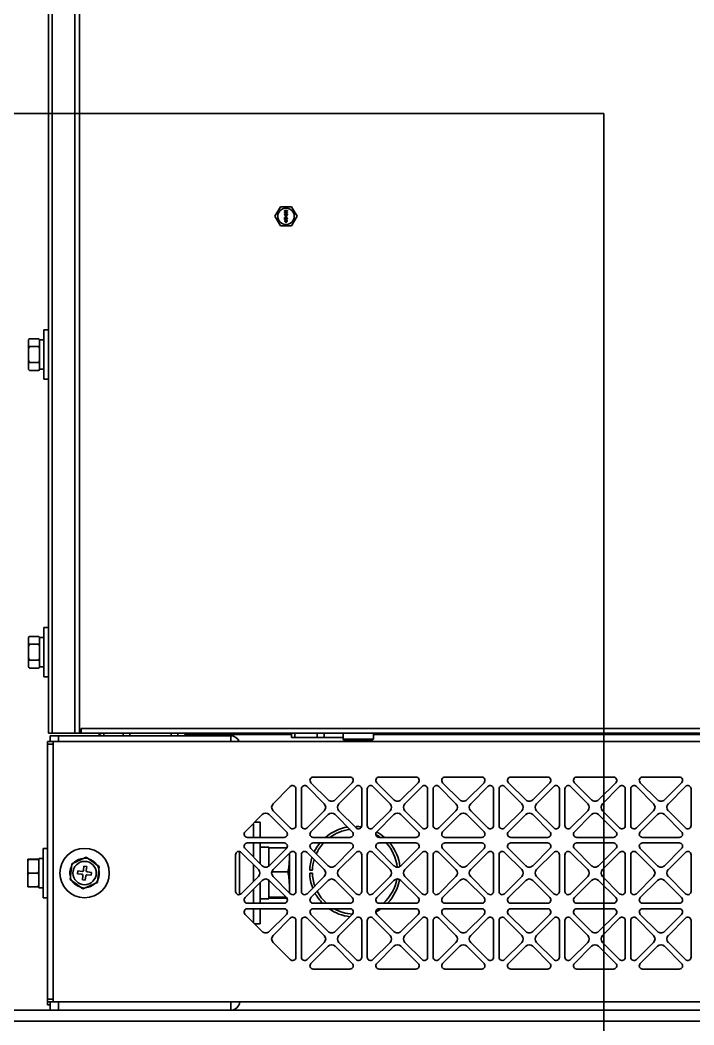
# Model space of a CAD drawing. Header units: millimetres. Extents: x 32496 to 166256, y 3504 to 23939.
# Drawn here: x 66692.3 to 66937.8, y 12298.8 to 12665.1 of the extents above; entities that cross this region are included whole.
import ezdxf

# ---------------------------------------------------------------- set-up
doc = ezdxf.new("R2010")
doc.units = ezdxf.units.MM
doc.layers.get('0').update_dxf_attribs({"lineweight": 35})

# ---------------------------------------------------------------- blocks, each defined once
blk = doc.blocks.new('DRGTJHYTHRTTR')
at = {"color": 7, "linetype": 'Continuous'}
for p, q in [((48984.04, -50335.69), (47629.04, -50335.69)), ((48984.04, -50735.69), (48984.04, -50335.69))]:
    blk.add_line(p, q, dxfattribs=at)
blk = doc.blocks.new('8-1250')
at = {"linetype": 'Continuous'}
for p, q in [((-6333.83, -34566.29), (-6333.83, -32553.29)), ((-6332.13, -32553.29), (-6332.13, -34566.29)), ((-6342.13, -33570.79), (-6342.13, -34566.29)), ((-6343.53, -34425.64), (-6343.53, -34180.91)), ((-6261, -34377.85), (-6258.98, -34374.35)), ((-6254.93, -34374.35), (-6258.98, -34374.35)), ((-6254.93, -34374.35), (-6252.91, -34377.85)), ((-6258.98, -34381.35), (-6261, -34377.85)), ((-6257.45, -34375.87), (-6257.45, -34375.75)), ((-6257.45, -34375.75), (-6256.45, -34375.75)), ((-6256.67, -34375.87), (-6257.45, -34375.87)), ((-6256.67, -34375.87), (-6257.45, -34376.17)), ((-6257.45, -34376.33), (-6257.45, -34376.17)), ((-6257.45, -34376.33), (-6256.67, -34376.62)), ((-6257.45, -34376.75), (-6257.45, -34376.62)), ((-6257.45, -34376.62), (-6256.67, -34376.62)), ((-6256.45, -34376.75), (-6257.45, -34376.75)), ((-6257.43, -34377.14), (-6257.45, -34377.25)), ((-6257.45, -34377.35), (-6257.45, -34377.25)), ((-6257.45, -34377.35), (-6257.43, -34377.46)), ((-6257.45, -34379.04), (-6257.45, -34378.29)), ((-6257.45, -34378.29), (-6257.35, -34378.29)), ((-6257.37, -34377.04), (-6257.43, -34377.14)), ((-6257.43, -34377.46), (-6257.37, -34377.56)), ((-6257.28, -34376.98), (-6257.37, -34377.04)), ((-6257.37, -34377.56), (-6257.28, -34377.62)), ((-6257.35, -34376.25), (-6256.45, -34375.94)), ((-6256.45, -34376.56), (-6257.35, -34376.25)), ((-6257.35, -34377.23), (-6257.33, -34377.17)), ((-6257.35, -34377.23), (-6257.35, -34377.37)), ((-6257.33, -34377.44), (-6257.35, -34377.37)), ((-6256.82, -34378.87), (-6257.35, -34378.29)), ((-6257.35, -34378.46), (-6257.35, -34379.04)), ((-6257.35, -34378.46), (-6256.88, -34378.98)), ((-6257.33, -34377.17), (-6257.28, -34377.1)), ((-6257.28, -34377.5), (-6257.33, -34377.44)), ((-6257.18, -34376.94), (-6257.28, -34376.98)), ((-6257.28, -34377.1), (-6257.22, -34377.06)), ((-6257.22, -34377.54), (-6257.28, -34377.5)), ((-6257.28, -34377.62), (-6257.18, -34377.67)), ((-6257.22, -34377.06), (-6257.16, -34377.04)), ((-6257.16, -34377.56), (-6257.22, -34377.54)), ((-6257.03, -34376.92), (-6257.18, -34376.94)), ((-6257.07, -34377.67), (-6257.18, -34377.67)), ((-6257.09, -34377.04), (-6257.16, -34377.04)), ((-6257.16, -34377.56), (-6257.09, -34377.56)), ((-6257.14, -34378), (-6257.14, -34377.96)), ((-6257.14, -34377.96), (-6256.99, -34377.96)), ((-6256.99, -34378), (-6257.14, -34378)), ((-6257.09, -34377.04), (-6257.03, -34377.06)), ((-6257.03, -34377.54), (-6257.09, -34377.56)), ((-6257.07, -34377.83), (-6257.09, -34377.85)), ((-6257.09, -34377.85), (-6256.99, -34377.96)), ((-6256.99, -34378), (-6257.09, -34378.1)), ((-6257.09, -34378.1), (-6257.07, -34378.12)), ((-6257.07, -34377.67), (-6256.97, -34377.62)), ((-6256.94, -34377.96), (-6257.07, -34377.83)), ((-6257.07, -34378.12), (-6256.94, -34378)), ((-6257.03, -34376.92), (-6256.88, -34376.92)), ((-6257.03, -34377.06), (-6256.99, -34377.1)), ((-6256.99, -34377.5), (-6257.03, -34377.54)), ((-6256.99, -34377.1), (-6256.94, -34377.17)), ((-6256.94, -34377.44), (-6256.99, -34377.5)), ((-6256.97, -34377.62), (-6256.9, -34377.56)), ((-6256.94, -34377.17), (-6256.92, -34377.23)), ((-6256.92, -34377.37), (-6256.94, -34377.44)), ((-6256.82, -34377.83), (-6256.94, -34377.96)), ((-6256.94, -34378), (-6256.82, -34378.12)), ((-6256.84, -34377.14), (-6256.92, -34377.02)), ((-6256.88, -34377.02), (-6256.92, -34377.02)), ((-6256.92, -34377.37), (-6256.92, -34377.23)), ((-6256.9, -34377.56), (-6256.84, -34377.46)), ((-6256.9, -34377.96), (-6256.8, -34377.85)), ((-6256.9, -34377.96), (-6256.75, -34377.96)), ((-6256.8, -34378.1), (-6256.9, -34378)), ((-6256.75, -34378), (-6256.9, -34378)), ((-6256.73, -34376.94), (-6256.88, -34376.92)), ((-6256.88, -34377.02), (-6256.75, -34377.04)), ((-6256.88, -34378.98), (-6256.82, -34379.02)), ((-6256.82, -34377.25), (-6256.84, -34377.14)), ((-6256.84, -34377.46), (-6256.82, -34377.35)), ((-6256.82, -34377.25), (-6256.82, -34377.35)), ((-6256.8, -34377.85), (-6256.82, -34377.83)), ((-6256.82, -34378.12), (-6256.8, -34378.1)), ((-6256.73, -34378.92), (-6256.82, -34378.87)), ((-6256.75, -34377.04), (-6256.69, -34377.06)), ((-6256.75, -34377.96), (-6256.75, -34378)), ((-6256.62, -34376.98), (-6256.73, -34376.94)), ((-6256.73, -34378.92), (-6256.69, -34378.92)), ((-6256.69, -34377.06), (-6256.62, -34377.1)), ((-6256.62, -34377.48), (-6256.69, -34377.52)), ((-6256.69, -34377.62), (-6256.69, -34377.52)), ((-6256.69, -34377.62), (-6256.62, -34377.6)), ((-6256.69, -34378.42), (-6256.69, -34378.31)), ((-6256.6, -34378.33), (-6256.69, -34378.31)), ((-6256.69, -34378.42), (-6256.62, -34378.46)), ((-6256.62, -34378.87), (-6256.69, -34378.92)), ((-6256.54, -34377.04), (-6256.62, -34376.98)), ((-6256.62, -34377.1), (-6256.58, -34377.17)), ((-6256.58, -34377.42), (-6256.62, -34377.48)), ((-6256.62, -34377.6), (-6256.54, -34377.54)), ((-6256.62, -34378.46), (-6256.58, -34378.52)), ((-6256.58, -34378.81), (-6256.62, -34378.87)), ((-6256.52, -34378.42), (-6256.6, -34378.33)), ((-6256.6, -34379.02), (-6256.52, -34378.94)), ((-6256.58, -34377.17), (-6256.56, -34377.23)), ((-6256.56, -34377.35), (-6256.58, -34377.42)), ((-6256.58, -34378.52), (-6256.56, -34378.62)), ((-6256.56, -34378.71), (-6256.58, -34378.81)), ((-6256.56, -34377.35), (-6256.56, -34377.23)), ((-6256.56, -34378.71), (-6256.56, -34378.62)), ((-6256.48, -34377.14), (-6256.54, -34377.04)), ((-6256.54, -34377.54), (-6256.48, -34377.44)), ((-6256.48, -34378.5), (-6256.52, -34378.42)), ((-6256.52, -34378.94), (-6256.48, -34378.85)), ((-6256.45, -34377.25), (-6256.48, -34377.14)), ((-6256.48, -34377.44), (-6256.45, -34377.33)), ((-6256.45, -34378.64), (-6256.48, -34378.5)), ((-6256.48, -34378.85), (-6256.45, -34378.73)), ((-6256.45, -34375.75), (-6256.45, -34375.94)), ((-6256.45, -34376.56), (-6256.45, -34376.75)), ((-6256.45, -34377.25), (-6256.45, -34377.33)), ((-6256.45, -34378.64), (-6256.45, -34378.73)), ((-6252.91, -34377.85), (-6254.93, -34381.35)), ((-6258.98, -34381.35), (-6254.93, -34381.35)), ((-6257.35, -34379.04), (-6257.45, -34379.04)), ((-6257.43, -34379.46), (-6257.45, -34379.58)), ((-6257.45, -34379.58), (-6257.43, -34379.71)), ((-6257.37, -34379.35), (-6257.43, -34379.46)), ((-6257.43, -34379.71), (-6257.37, -34379.81)), ((-6257.31, -34379.29), (-6257.37, -34379.35)), ((-6257.37, -34379.81), (-6257.31, -34379.87)), ((-6257.35, -34379.58), (-6257.33, -34379.48)), ((-6257.33, -34379.69), (-6257.35, -34379.58)), ((-6257.33, -34379.48), (-6257.28, -34379.42)), ((-6257.28, -34379.75), (-6257.33, -34379.69)), ((-6257.22, -34379.25), (-6257.31, -34379.29)), ((-6257.31, -34379.87), (-6257.22, -34379.92)), ((-6257.28, -34379.42), (-6257.16, -34379.33)), ((-6257.16, -34379.83), (-6257.28, -34379.75)), ((-6257.16, -34379.23), (-6257.22, -34379.25)), ((-6257.22, -34379.92), (-6257.16, -34379.94)), ((-6257.05, -34379.21), (-6257.16, -34379.23)), ((-6257.16, -34379.33), (-6257.03, -34379.31)), ((-6257.03, -34379.85), (-6257.16, -34379.83)), ((-6257.16, -34379.94), (-6257.05, -34379.96)), ((-6257.05, -34379.21), (-6256.86, -34379.21)), ((-6256.86, -34379.96), (-6257.05, -34379.96)), ((-6256.88, -34379.31), (-6257.03, -34379.31)), ((-6257.03, -34379.85), (-6256.88, -34379.85)), ((-6256.88, -34379.31), (-6256.75, -34379.33)), ((-6256.75, -34379.83), (-6256.88, -34379.85)), ((-6256.75, -34379.23), (-6256.86, -34379.21)), ((-6256.86, -34379.96), (-6256.75, -34379.94)), ((-6256.82, -34379.02), (-6256.73, -34379.04)), ((-6256.69, -34379.25), (-6256.75, -34379.23)), ((-6256.75, -34379.33), (-6256.62, -34379.42)), ((-6256.62, -34379.75), (-6256.75, -34379.83)), ((-6256.75, -34379.94), (-6256.69, -34379.92)), ((-6256.69, -34379.04), (-6256.73, -34379.04)), ((-6256.69, -34379.04), (-6256.6, -34379.02)), ((-6256.6, -34379.29), (-6256.69, -34379.25)), ((-6256.69, -34379.92), (-6256.6, -34379.87)), ((-6256.62, -34379.42), (-6256.58, -34379.48)), ((-6256.58, -34379.69), (-6256.62, -34379.75)), ((-6256.54, -34379.35), (-6256.6, -34379.29)), ((-6256.6, -34379.87), (-6256.54, -34379.81)), ((-6256.58, -34379.48), (-6256.56, -34379.58)), ((-6256.56, -34379.58), (-6256.58, -34379.69)), ((-6256.48, -34379.46), (-6256.54, -34379.35)), ((-6256.54, -34379.81), (-6256.48, -34379.71)), ((-6256.45, -34379.58), (-6256.48, -34379.46)), ((-6256.48, -34379.71), (-6256.45, -34379.58)), ((-6345.13, -34419.29), (-6345.13, -34437.29)), ((-6343.53, -34419.29), (-6345.13, -34419.29)), ((-6350.73, -34422.82), (-6350.46, -34422.54)), ((-6350.73, -34433.76), (-6350.73, -34422.82)), ((-6350.43, -34422.52), (-6350.46, -34422.54)), ((-6347.03, -34422.52), (-6350.43, -34422.52)), ((-6347.03, -34422.52), (-6347, -34422.54)), ((-6346.73, -34422.82), (-6347, -34422.54)), ((-6346.73, -34433.76), (-6346.73, -34422.82)), ((-6345.13, -34422.94), (-6346.73, -34422.94)), ((-6347.03, -34425.36), (-6350.43, -34425.36)), ((-6343.53, -34430.91), (-6343.53, -34425.64)), ((-6350.73, -34433.76), (-6350.46, -34434.03)), ((-6347.03, -34431.13), (-6350.43, -34431.13)), ((-6346.73, -34433.76), (-6347, -34434.03)), ((-6345.13, -34433.64), (-6346.73, -34433.64)), ((-6343.53, -34566.29), (-6343.53, -34430.91)), ((-6347.03, -34434.06), (-6350.43, -34434.06)), ((-6343.53, -34437.29), (-6345.13, -34437.29)), ((-6345.13, -34527.79), (-6345.13, -34545.79)), ((-6343.53, -34527.79), (-6345.13, -34527.79)), ((-6350.73, -34531.32), (-6350.46, -34531.04)), ((-6350.73, -34542.26), (-6350.73, -34531.32)), ((-6350.43, -34531.02), (-6350.46, -34531.04)), ((-6347.03, -34531.02), (-6350.43, -34531.02)), ((-6347.03, -34531.02), (-6347, -34531.04)), ((-6346.73, -34531.32), (-6347, -34531.04)), ((-6346.73, -34542.26), (-6346.73, -34531.32)), ((-6345.13, -34531.44), (-6346.73, -34531.44)), ((-6347.03, -34533.86), (-6350.43, -34533.86)), ((-6347.03, -34539.63), (-6350.43, -34539.63)), ((-6350.73, -34542.26), (-6350.46, -34542.53)), ((-6347.03, -34542.56), (-6350.43, -34542.56)), ((-6346.73, -34542.26), (-6347, -34542.53)), ((-6345.13, -34542.14), (-6346.73, -34542.14)), ((-6343.53, -34545.79), (-6345.13, -34545.79)), ((-6331.63, -34566.29), (-6331.63, -34564.59)), ((-6331.63, -34564.59), (-5954.13, -34564.59)), ((-6343.83, -34664.29), (-6343.83, -34569.29)), ((-6343.83, -34569.29), (-5954.13, -34569.29)), ((-6343.53, -34566.29), (-6333.83, -34566.29)), ((-6342.83, -34569.29), (-6342.83, -34567.29)), ((-6277.03, -34567.29), (-6342.83, -34567.29)), ((-6341.83, -34569.29), (-6341.83, -34570.29)), ((-6339.83, -34567.29), (-6339.83, -34569.29)), ((-6333.83, -34566.29), (-5954.13, -34566.29)), ((-6323.33, -34566.29), (-6323.33, -34567.29)), ((-6316.33, -34567.29), (-6316.33, -34566.29)), ((-6313.83, -34567.29), (-6313.83, -34566.29)), ((-6298.83, -34567.29), (-6298.83, -34566.29)), ((-6296.33, -34567.29), (-6296.33, -34566.29)), ((-6293.83, -34566.29), (-6293.83, -34566.79)), ((-6254.99, -34566.79), (-6293.83, -34566.79)), ((-6277.03, -34569.29), (-6277.03, -34567.29)), ((-6254.99, -34567.86), (-6254.99, -34566.29)), ((-6254.99, -34567.86), (-6236.15, -34567.86)), ((-6253.68, -34567.86), (-6253.68, -34566.29)), ((-6245.65, -34567.86), (-6245.65, -34566.29)), ((-6243.01, -34567.86), (-6243.01, -34566.29)), ((-6236.15, -34566.29), (-6236.15, -34568.49)), ((-6235.85, -34568.79), (-6236.15, -34568.49)), ((-6236.15, -34568.49), (-6225.1, -34568.49)), ((-6235.85, -34568.79), (-6225.4, -34568.79)), ((-6225.4, -34568.79), (-6225.1, -34568.49)), ((-6225.1, -34566.29), (-6225.1, -34568.49)), ((-5954.13, -34566.79), (-6225.1, -34566.79)), ((-6341.83, -34570.29), (-6343.83, -34570.29)), ((-6341.83, -34570.29), (-6341.83, -34663.29)), ((-6233.64, -34582.29), (-6247.02, -34582.29)), ((-6209.64, -34582.29), (-6223.02, -34582.29)), ((-6185.64, -34582.29), (-6199.02, -34582.29)), ((-6161.64, -34582.29), (-6175.02, -34582.29)), ((-6137.64, -34582.29), (-6151.02, -34582.29)), ((-6113.64, -34582.29), (-6127.02, -34582.29)), ((-6255.38, -34585.75), (-6261.64, -34592.02)), ((-6253.33, -34599.98), (-6253.33, -34586.6)), ((-6251.33, -34586.6), (-6251.33, -34599.98)), ((-6243.01, -34592.02), (-6249.28, -34585.75)), ((-6247.87, -34584.34), (-6241.6, -34590.6)), ((-6239.05, -34590.6), (-6232.79, -34584.34)), ((-6231.38, -34585.75), (-6237.64, -34592.02)), ((-6229.33, -34599.98), (-6229.33, -34586.6)), ((-6227.33, -34586.6), (-6227.33, -34599.98)), ((-6219.01, -34592.02), (-6225.28, -34585.75)), ((-6223.87, -34584.34), (-6217.6, -34590.6)), ((-6215.05, -34590.6), (-6208.79, -34584.34)), ((-6207.38, -34585.75), (-6213.64, -34592.02)), ((-6205.33, -34599.98), (-6205.33, -34586.6)), ((-6203.33, -34586.6), (-6203.33, -34599.98)), ((-6195.01, -34592.02), (-6201.28, -34585.75)), ((-6199.87, -34584.34), (-6193.6, -34590.6)), ((-6191.05, -34590.6), (-6184.79, -34584.34)), ((-6183.38, -34585.75), (-6189.64, -34592.02)), ((-6181.33, -34599.98), (-6181.33, -34586.6)), ((-6179.33, -34586.6), (-6179.33, -34599.98)), ((-6171.01, -34592.02), (-6177.28, -34585.75)), ((-6175.87, -34584.34), (-6169.6, -34590.6)), ((-6167.05, -34590.6), (-6160.79, -34584.34)), ((-6159.38, -34585.75), (-6165.64, -34592.02)), ((-6157.33, -34599.98), (-6157.33, -34586.6)), ((-6155.33, -34586.6), (-6155.33, -34599.98)), ((-6147.01, -34592.02), (-6153.28, -34585.75)), ((-6151.87, -34584.34), (-6145.6, -34590.6)), ((-6143.05, -34590.6), (-6136.79, -34584.34)), ((-6135.38, -34585.75), (-6141.64, -34592.02)), ((-6133.33, -34599.98), (-6133.33, -34586.6)), ((-6131.33, -34586.6), (-6131.33, -34599.98)), ((-6123.01, -34592.02), (-6129.28, -34585.75)), ((-6127.87, -34584.34), (-6121.6, -34590.6)), ((-6119.05, -34590.6), (-6112.79, -34584.34)), ((-6111.38, -34585.75), (-6117.64, -34592.02)), ((-6109.33, -34599.98), (-6109.33, -34586.6)), ((-6261.64, -34594.56), (-6255.38, -34600.83)), ((-6249.28, -34600.83), (-6243.01, -34594.56)), ((-6237.64, -34594.56), (-6231.38, -34600.83)), ((-6225.28, -34600.83), (-6219.01, -34594.56)), ((-6213.64, -34594.56), (-6207.38, -34600.83)), ((-6201.28, -34600.83), (-6195.01, -34594.56)), ((-6189.64, -34594.56), (-6183.38, -34600.83)), ((-6177.28, -34600.83), (-6171.01, -34594.56)), ((-6165.64, -34594.56), (-6159.38, -34600.83)), ((-6153.28, -34600.83), (-6147.01, -34594.56)), ((-6141.64, -34594.56), (-6135.38, -34600.83)), ((-6129.28, -34600.83), (-6123.01, -34594.56)), ((-6117.64, -34594.56), (-6111.38, -34600.83)), ((-6265.6, -34595.98), (-6271.87, -34602.24)), ((-6266.33, -34598.79), (-6268.41, -34598.79)), ((-6266.33, -34604.29), (-6266.33, -34598.79)), ((-6256.79, -34602.24), (-6263.05, -34595.98)), ((-6241.6, -34595.98), (-6247.87, -34602.24)), ((-6232.79, -34602.24), (-6239.05, -34595.98)), ((-6217.6, -34595.98), (-6223.87, -34602.24)), ((-6208.79, -34602.24), (-6215.05, -34595.98)), ((-6193.6, -34595.98), (-6199.87, -34602.24)), ((-6184.79, -34602.24), (-6191.05, -34595.98)), ((-6169.6, -34595.98), (-6175.87, -34602.24)), ((-6160.79, -34602.24), (-6167.05, -34595.98)), ((-6145.6, -34595.98), (-6151.87, -34602.24)), ((-6136.79, -34602.24), (-6143.05, -34595.98)), ((-6121.6, -34595.98), (-6127.87, -34602.24)), ((-6112.79, -34602.24), (-6119.05, -34595.98)), ((-6268.83, -34599.2), (-6268.83, -34604.29)), ((-6231.33, -34600.3), (-6231.33, -34600.87)), ((-6271.02, -34604.29), (-6257.64, -34604.29)), ((-6247.02, -34604.29), (-6233.64, -34604.29)), ((-6223.02, -34604.29), (-6209.64, -34604.29)), ((-6199.02, -34604.29), (-6185.64, -34604.29)), ((-6175.02, -34604.29), (-6161.64, -34604.29)), ((-6151.02, -34604.29), (-6137.64, -34604.29)), ((-6127.02, -34604.29), (-6113.64, -34604.29)), ((-6345.43, -34608.29), (-6345.43, -34626.29)), ((-6343.83, -34608.29), (-6345.43, -34608.29)), ((-6273.83, -34609.45), (-6273.83, -34625.13)), ((-6267.01, -34616.02), (-6273.28, -34609.75)), ((-6271.87, -34608.34), (-6265.6, -34614.6)), ((-6257.64, -34606.29), (-6271.02, -34606.29)), ((-6268.83, -34606.29), (-6268.83, -34611.37)), ((-6266.33, -34613.87), (-6266.33, -34606.29)), ((-6266.33, -34607.84), (-6263.23, -34607.84)), ((-6263.23, -34608.09), (-6263.23, -34607.84)), ((-6263.23, -34608.09), (-6263.23, -34610.06)), ((-6256.6, -34608.09), (-6263.23, -34608.09)), ((-6263.05, -34614.6), (-6256.79, -34608.34)), ((-6255.38, -34609.75), (-6261.64, -34616.02)), ((-6243.01, -34616.02), (-6249.28, -34609.75)), ((-6247.87, -34608.34), (-6241.6, -34614.6)), ((-6233.64, -34606.29), (-6247.02, -34606.29)), ((-6239.05, -34614.6), (-6232.79, -34608.34)), ((-6231.38, -34609.75), (-6237.64, -34616.02)), ((-6219.01, -34616.02), (-6225.28, -34609.75)), ((-6223.87, -34608.34), (-6217.6, -34614.6)), ((-6209.64, -34606.29), (-6223.02, -34606.29)), ((-6215.05, -34614.6), (-6208.79, -34608.34)), ((-6207.38, -34609.75), (-6213.64, -34616.02)), ((-6195.01, -34616.02), (-6201.28, -34609.75)), ((-6199.87, -34608.34), (-6193.6, -34614.6)), ((-6185.64, -34606.29), (-6199.02, -34606.29)), ((-6191.05, -34614.6), (-6184.79, -34608.34)), ((-6183.38, -34609.75), (-6189.64, -34616.02)), ((-6171.01, -34616.02), (-6177.28, -34609.75)), ((-6175.87, -34608.34), (-6169.6, -34614.6)), ((-6161.64, -34606.29), (-6175.02, -34606.29)), ((-6167.05, -34614.6), (-6160.79, -34608.34)), ((-6159.38, -34609.75), (-6165.64, -34616.02)), ((-6147.01, -34616.02), (-6153.28, -34609.75)), ((-6151.87, -34608.34), (-6145.6, -34614.6)), ((-6137.64, -34606.29), (-6151.02, -34606.29)), ((-6143.05, -34614.6), (-6136.79, -34608.34)), ((-6135.38, -34609.75), (-6141.64, -34616.02)), ((-6123.01, -34616.02), (-6129.28, -34609.75)), ((-6127.87, -34608.34), (-6121.6, -34614.6)), ((-6113.64, -34606.29), (-6127.02, -34606.29)), ((-6119.05, -34614.6), (-6112.79, -34608.34)), ((-6111.38, -34609.75), (-6117.64, -34616.02)), ((-6351.03, -34612.25), (-6351.03, -34612.29)), ((-6351.03, -34622.29), (-6351.03, -34612.29)), ((-6351.03, -34612.29), (-6350.73, -34612.29)), ((-6347.33, -34612.24), (-6350.73, -34612.24)), ((-6347.33, -34612.29), (-6350.73, -34612.29)), ((-6347.03, -34612.29), (-6347.33, -34612.29)), ((-6347.03, -34622.64), (-6347.03, -34611.94)), ((-6345.43, -34611.94), (-6347.03, -34611.94)), ((-6334.99, -34613.89), (-6329.71, -34611.55)), ((-6329.71, -34611.55), (-6325.05, -34614.95)), ((-6275.33, -34610.6), (-6275.33, -34623.98)), ((-6263.23, -34614.74), (-6263.23, -34610.06)), ((-6255.73, -34624.47), (-6255.73, -34610.1)), ((-6253.33, -34623.98), (-6253.33, -34610.6)), ((-6251.33, -34610.6), (-6251.33, -34623.98)), ((-6229.33, -34623.98), (-6229.33, -34610.6)), ((-6227.33, -34610.6), (-6227.33, -34623.98)), ((-6205.33, -34623.98), (-6205.33, -34610.6)), ((-6203.33, -34610.6), (-6203.33, -34623.98)), ((-6181.33, -34623.98), (-6181.33, -34610.6)), ((-6179.33, -34610.6), (-6179.33, -34623.98)), ((-6157.33, -34623.98), (-6157.33, -34610.6)), ((-6155.33, -34610.6), (-6155.33, -34623.98)), ((-6133.33, -34623.98), (-6133.33, -34610.6)), ((-6131.33, -34610.6), (-6131.33, -34623.98)), ((-6109.33, -34623.98), (-6109.33, -34610.6)), ((-6335.61, -34619.63), (-6334.99, -34613.89)), ((-6332.87, -34617.52), (-6332.76, -34616.53)), ((-6332.76, -34616.53), (-6331.27, -34616.69)), ((-6330.72, -34616.24), (-6330.56, -34614.75)), ((-6330.56, -34614.75), (-6329.56, -34614.86)), ((-6329.56, -34614.86), (-6329.72, -34616.35)), ((-6329.28, -34616.9), (-6327.79, -34617.06)), ((-6327.79, -34617.06), (-6327.9, -34618.05)), ((-6325.66, -34620.69), (-6325.05, -34614.95)), ((-6268.83, -34614.2), (-6268.83, -34620.37)), ((-6256.23, -34616.87), (-6262.11, -34616.87)), ((-6248.32, -34616.29), (-6247.32, -34616.29)), ((-6347.33, -34617.29), (-6350.73, -34617.29)), ((-6330.94, -34623.03), (-6335.61, -34619.63)), ((-6331.38, -34617.68), (-6332.87, -34617.52)), ((-6331.09, -34619.72), (-6330.93, -34618.23)), ((-6330.1, -34619.83), (-6331.09, -34619.72)), ((-6325.66, -34620.69), (-6330.94, -34623.03)), ((-6329.94, -34618.34), (-6330.1, -34619.83)), ((-6327.9, -34618.05), (-6329.39, -34617.89)), ((-6273.28, -34624.83), (-6267.01, -34618.56)), ((-6265.6, -34619.98), (-6271.87, -34626.24)), ((-6266.33, -34628.29), (-6266.33, -34620.7)), ((-6263.23, -34623.98), (-6263.23, -34619.83)), ((-6256.79, -34626.24), (-6263.05, -34619.98)), ((-6261.64, -34618.56), (-6255.38, -34624.83)), ((-6249.28, -34624.83), (-6243.01, -34618.56)), ((-6247.32, -34617.29), (-6248.32, -34617.29)), ((-6241.6, -34619.98), (-6247.87, -34626.24)), ((-6232.79, -34626.24), (-6239.05, -34619.98)), ((-6237.64, -34618.56), (-6231.38, -34624.83)), ((-6225.28, -34624.83), (-6219.01, -34618.56)), ((-6217.6, -34619.98), (-6223.87, -34626.24)), ((-6208.79, -34626.24), (-6215.05, -34619.98)), ((-6213.64, -34618.56), (-6207.38, -34624.83)), ((-6201.28, -34624.83), (-6195.01, -34618.56)), ((-6193.6, -34619.98), (-6199.87, -34626.24)), ((-6184.79, -34626.24), (-6191.05, -34619.98)), ((-6189.64, -34618.56), (-6183.38, -34624.83)), ((-6177.28, -34624.83), (-6171.01, -34618.56)), ((-6169.6, -34619.98), (-6175.87, -34626.24)), ((-6160.79, -34626.24), (-6167.05, -34619.98)), ((-6165.64, -34618.56), (-6159.38, -34624.83)), ((-6153.28, -34624.83), (-6147.01, -34618.56)), ((-6145.6, -34619.98), (-6151.87, -34626.24)), ((-6136.79, -34626.24), (-6143.05, -34619.98)), ((-6141.64, -34618.56), (-6135.38, -34624.83)), ((-6129.28, -34624.83), (-6123.01, -34618.56)), ((-6121.6, -34619.98), (-6127.87, -34626.24)), ((-6112.79, -34626.24), (-6119.05, -34619.98)), ((-6117.64, -34618.56), (-6111.38, -34624.83)), ((-6351.03, -34622.29), (-6351.03, -34622.33)), ((-6350.73, -34622.29), (-6351.03, -34622.29)), ((-6350.76, -34622.29), (-6350.75, -34622.3)), ((-6350.76, -34622.29), (-6350.75, -34622.3)), ((-6347.33, -34622.29), (-6350.73, -34622.29)), ((-6347.33, -34622.34), (-6350.73, -34622.34)), ((-6347.33, -34622.29), (-6347.03, -34622.29)), ((-6347.3, -34622.29), (-6347.31, -34622.3)), ((-6347.3, -34622.29), (-6347.31, -34622.3)), ((-6345.43, -34622.64), (-6347.03, -34622.64)), ((-6268.83, -34623.2), (-6268.83, -34628.29)), ((-6263.23, -34626.17), (-6263.23, -34623.98)), ((-6343.83, -34626.29), (-6345.43, -34626.29)), ((-6266.33, -34626.74), (-6263.23, -34626.74)), ((-6256.96, -34626.07), (-6263.23, -34626.07)), ((-6263.23, -34626.74), (-6263.23, -34626.17)), ((-6256.6, -34626.49), (-6263.23, -34626.49)), ((-6271.02, -34628.29), (-6257.64, -34628.29)), ((-6257.64, -34630.29), (-6271.02, -34630.29)), ((-6268.83, -34630.29), (-6268.83, -34635.37)), ((-6266.33, -34635.79), (-6266.33, -34630.29)), ((-6247.02, -34628.29), (-6233.64, -34628.29)), ((-6233.64, -34630.29), (-6247.02, -34630.29)), ((-6223.02, -34628.29), (-6209.64, -34628.29)), ((-6209.64, -34630.29), (-6223.02, -34630.29)), ((-6199.02, -34628.29), (-6185.64, -34628.29)), ((-6185.64, -34630.29), (-6199.02, -34630.29)), ((-6175.02, -34628.29), (-6161.64, -34628.29)), ((-6161.64, -34630.29), (-6175.02, -34630.29)), ((-6151.02, -34628.29), (-6137.64, -34628.29)), ((-6137.64, -34630.29), (-6151.02, -34630.29)), ((-6127.02, -34628.29), (-6113.64, -34628.29)), ((-6113.64, -34630.29), (-6127.02, -34630.29)), ((-6271.87, -34632.34), (-6265.6, -34638.6)), ((-6263.05, -34638.6), (-6256.79, -34632.34)), ((-6255.38, -34633.75), (-6261.64, -34640.02)), ((-6253.33, -34647.98), (-6253.33, -34634.6)), ((-6251.33, -34634.6), (-6251.33, -34647.98)), ((-6243.01, -34640.02), (-6249.28, -34633.75)), ((-6247.87, -34632.34), (-6241.6, -34638.6)), ((-6239.05, -34638.6), (-6232.79, -34632.34)), ((-6231.38, -34633.75), (-6237.64, -34640.02)), ((-6229.33, -34647.98), (-6229.33, -34634.6)), ((-6227.33, -34634.6), (-6227.33, -34647.98)), ((-6219.01, -34640.02), (-6225.28, -34633.75)), ((-6223.87, -34632.34), (-6217.6, -34638.6)), ((-6215.05, -34638.6), (-6208.79, -34632.34)), ((-6207.38, -34633.75), (-6213.64, -34640.02)), ((-6205.33, -34647.98), (-6205.33, -34634.6)), ((-6203.33, -34634.6), (-6203.33, -34647.98)), ((-6195.01, -34640.02), (-6201.28, -34633.75)), ((-6199.87, -34632.34), (-6193.6, -34638.6)), ((-6191.05, -34638.6), (-6184.79, -34632.34)), ((-6183.38, -34633.75), (-6189.64, -34640.02)), ((-6181.33, -34647.98), (-6181.33, -34634.6)), ((-6179.33, -34634.6), (-6179.33, -34647.98)), ((-6171.01, -34640.02), (-6177.28, -34633.75)), ((-6175.87, -34632.34), (-6169.6, -34638.6)), ((-6167.05, -34638.6), (-6160.79, -34632.34)), ((-6159.38, -34633.75), (-6165.64, -34640.02)), ((-6157.33, -34647.98), (-6157.33, -34634.6)), ((-6155.33, -34634.6), (-6155.33, -34647.98)), ((-6147.01, -34640.02), (-6153.28, -34633.75)), ((-6151.87, -34632.34), (-6145.6, -34638.6)), ((-6143.05, -34638.6), (-6136.79, -34632.34)), ((-6135.38, -34633.75), (-6141.64, -34640.02)), ((-6133.33, -34647.98), (-6133.33, -34634.6)), ((-6131.33, -34634.6), (-6131.33, -34647.98)), ((-6123.01, -34640.02), (-6129.28, -34633.75)), ((-6127.87, -34632.34), (-6121.6, -34638.6)), ((-6119.05, -34638.6), (-6112.79, -34632.34)), ((-6111.38, -34633.75), (-6117.64, -34640.02)), ((-6109.33, -34647.98), (-6109.33, -34634.6)), ((-6266.33, -34635.79), (-6268.41, -34635.79)), ((-6261.64, -34642.56), (-6255.38, -34648.83)), ((-6249.28, -34648.83), (-6243.01, -34642.56)), ((-6237.64, -34642.56), (-6231.38, -34648.83)), ((-6225.28, -34648.83), (-6219.01, -34642.56)), ((-6213.64, -34642.56), (-6207.38, -34648.83)), ((-6201.28, -34648.83), (-6195.01, -34642.56)), ((-6189.64, -34642.56), (-6183.38, -34648.83)), ((-6177.28, -34648.83), (-6171.01, -34642.56)), ((-6165.64, -34642.56), (-6159.38, -34648.83)), ((-6153.28, -34648.83), (-6147.01, -34642.56)), ((-6141.64, -34642.56), (-6135.38, -34648.83)), ((-6129.28, -34648.83), (-6123.01, -34642.56)), ((-6117.64, -34642.56), (-6111.38, -34648.83)), ((-6241.6, -34643.98), (-6247.87, -34650.24)), ((-6232.79, -34650.24), (-6239.05, -34643.98)), ((-6217.6, -34643.98), (-6223.87, -34650.24)), ((-6208.79, -34650.24), (-6215.05, -34643.98)), ((-6193.6, -34643.98), (-6199.87, -34650.24)), ((-6184.79, -34650.24), (-6191.05, -34643.98)), ((-6169.6, -34643.98), (-6175.87, -34650.24)), ((-6160.79, -34650.24), (-6167.05, -34643.98)), ((-6145.6, -34643.98), (-6151.87, -34650.24)), ((-6136.79, -34650.24), (-6143.05, -34643.98)), ((-6121.6, -34643.98), (-6127.87, -34650.24)), ((-6112.79, -34650.24), (-6119.05, -34643.98)), ((-6247.02, -34652.29), (-6233.64, -34652.29)), ((-6223.02, -34652.29), (-6209.64, -34652.29)), ((-6199.02, -34652.29), (-6185.64, -34652.29)), ((-6175.02, -34652.29), (-6161.64, -34652.29)), ((-6151.02, -34652.29), (-6137.64, -34652.29)), ((-6127.02, -34652.29), (-6113.64, -34652.29)), ((-6343.83, -34663.29), (-6341.83, -34663.29)), ((-6343.83, -34664.29), (-6343.83, -34665.29)), ((-6343.83, -34664.29), (-5954.13, -34664.29)), ((-6342.83, -34664.88), (-6342.83, -34664.29)), ((-6341.83, -34663.29), (-6341.83, -34664.29)), ((-6339.83, -34664.29), (-6339.83, -34667.29)), ((-6277.03, -34664.29), (-6277.03, -34667.29)), ((-5994.13, -34667.29), (-6821.13, -34667.29)), ((-6342.83, -34665.29), (-6343.83, -34665.29)), ((-6342.83, -34667.29), (-6342.83, -34664.88)), ((-5994.13, -34671.29), (-6821.13, -34671.29))]:
    blk.add_line(p, q, dxfattribs=at)
for centre, radius in [((-6256.95, -34377.85), 3), ((-6330.33, -34617.29), 9), ((-6330.33, -34617.29), 4.25)]:
    blk.add_circle(centre, radius, dxfattribs=at)
for centre, radius, start, end in [((-6347.91, -34431.47), 3.61, 218.7103, 219.1339), ((-6349.54, -34431.47), 3.61, 320.8641, 321.2897), ((-6346.59, -34430.28), 5.39, 224.1246, 224.5652), ((-6350.86, -34430.28), 5.38, 315.4348, 315.8754), ((-6347.91, -34539.97), 3.61, 218.7103, 219.1339), ((-6346.59, -34538.78), 5.39, 224.1246, 224.5652), ((-6350.86, -34538.78), 5.38, 315.4348, 315.8754), ((-6349.54, -34539.97), 3.61, 320.8641, 321.2897), ((-6323.33, -34564.29), 3, 222.2942, 270), ((-6277.03, -34570.49), 3.2, 22.1477, 90), ((-6247.02, -34583.49), 1.2, 90, 225), ((-6233.64, -34583.49), 1.2, 315, 90), ((-6223.02, -34583.49), 1.2, 90, 225), ((-6209.64, -34583.49), 1.2, 315, 90), ((-6199.02, -34583.49), 1.2, 90, 225), ((-6185.64, -34583.49), 1.2, 315, 90), ((-6175.02, -34583.49), 1.2, 90, 225), ((-6161.64, -34583.49), 1.2, 315, 90), ((-6151.02, -34583.49), 1.2, 90, 225), ((-6137.64, -34583.49), 1.2, 315, 90), ((-6127.02, -34583.49), 1.2, 90, 225), ((-6113.64, -34583.49), 1.2, 315, 90), ((-6254.53, -34586.6), 1.2, 0, 135), ((-6250.13, -34586.6), 1.2, 45, 180), ((-6230.53, -34586.6), 1.2, 0, 135), ((-6226.13, -34586.6), 1.2, 45, 180), ((-6206.53, -34586.6), 1.2, 0, 135), ((-6202.13, -34586.6), 1.2, 45, 180), ((-6182.53, -34586.6), 1.2, 0, 135), ((-6178.13, -34586.6), 1.2, 45, 180), ((-6158.53, -34586.6), 1.2, 0, 135), ((-6154.13, -34586.6), 1.2, 45, 180), ((-6134.53, -34586.6), 1.2, 0, 135), ((-6130.13, -34586.6), 1.2, 45, 180), ((-6110.53, -34586.6), 1.2, 0, 135), ((-6240.33, -34589.33), 1.8, 225, 315), ((-6216.33, -34589.33), 1.8, 225, 315), ((-6192.33, -34589.33), 1.8, 225, 315), ((-6168.33, -34589.33), 1.8, 225, 315), ((-6144.33, -34589.33), 1.8, 225, 315), ((-6120.33, -34589.33), 1.8, 225, 315), ((-6260.37, -34593.29), 1.8, 135, 225), ((-6244.29, -34593.29), 1.8, 315, 45), ((-6236.37, -34593.29), 1.8, 135, 225), ((-6220.29, -34593.29), 1.8, 315, 45), ((-6212.37, -34593.29), 1.8, 135, 225), ((-6196.29, -34593.29), 1.8, 315, 45), ((-6188.37, -34593.29), 1.8, 135, 225), ((-6172.29, -34593.29), 1.8, 315, 45), ((-6164.37, -34593.29), 1.8, 135, 225), ((-6148.29, -34593.29), 1.8, 315, 45), ((-6140.37, -34593.29), 1.8, 135, 225), ((-6124.29, -34593.29), 1.8, 315, 45), ((-6116.37, -34593.29), 1.8, 135, 225), ((-6264.33, -34597.25), 1.8, 45, 135), ((-6240.33, -34597.25), 1.8, 45, 135), ((-6216.33, -34597.25), 1.8, 45, 135), ((-6192.33, -34597.25), 1.8, 45, 135), ((-6168.33, -34597.25), 1.8, 45, 135), ((-6144.33, -34597.25), 1.8, 45, 135), ((-6120.33, -34597.25), 1.8, 45, 135), ((-6271.02, -34603.09), 1.2, 135, 270), ((-6257.64, -34603.09), 1.2, 270, 45), ((-6254.53, -34599.98), 1.2, 225, 0), ((-6250.13, -34599.98), 1.2, 180, 315), ((-6247.02, -34603.09), 1.2, 135, 270), ((-6231.83, -34616.79), 16.5, 99.3509, 130.6683), ((-6231.83, -34616.79), 15.5, 96.6565, 126.1377), ((-6233.64, -34603.09), 1.2, 270, 45), ((-6230.53, -34599.98), 1.2, 225, 0), ((-6231.83, -34616.79), 16.5, 81.6555, 88.2635), ((-6226.13, -34599.98), 1.2, 180, 315), ((-6223.02, -34603.09), 1.2, 135, 270), ((-6231.83, -34616.79), 16.5, 49.3326, 61.3742), ((-6209.64, -34603.09), 1.2, 270, 45), ((-6206.53, -34599.98), 1.2, 225, 0), ((-6202.13, -34599.98), 1.2, 180, 315), ((-6199.02, -34603.09), 1.2, 135, 270), ((-6185.64, -34603.09), 1.2, 270, 45), ((-6182.53, -34599.98), 1.2, 225, 0), ((-6178.13, -34599.98), 1.2, 180, 315), ((-6175.02, -34603.09), 1.2, 135, 270), ((-6161.64, -34603.09), 1.2, 270, 45), ((-6158.53, -34599.98), 1.2, 225, 0), ((-6154.13, -34599.98), 1.2, 180, 315), ((-6151.02, -34603.09), 1.2, 135, 270), ((-6137.64, -34603.09), 1.2, 270, 45), ((-6134.53, -34599.98), 1.2, 225, 0), ((-6130.13, -34599.98), 1.2, 180, 315), ((-6127.02, -34603.09), 1.2, 135, 270), ((-6113.64, -34603.09), 1.2, 270, 45), ((-6110.53, -34599.98), 1.2, 225, 0), ((-6231.83, -34616.79), 15.5, 53.8624, 60.4118), ((-6274.13, -34610.6), 1.2, 45, 180), ((-6271.02, -34607.49), 1.2, 90, 225), ((-6257.64, -34607.49), 1.2, 315, 90), ((-6254.53, -34610.6), 1.2, 0, 135), ((-6250.13, -34610.6), 1.2, 45, 180), ((-6247.02, -34607.49), 1.2, 90, 225), ((-6231.83, -34616.79), 16.5, 140.4498, 153.9785), ((-6231.83, -34616.79), 15.5, 137.2859, 155.2721), ((-6233.64, -34607.49), 1.2, 315, 90), ((-6230.53, -34610.6), 1.2, 0, 135), ((-6226.13, -34610.6), 1.2, 45, 180), ((-6223.02, -34607.49), 1.2, 90, 225), ((-6231.83, -34616.79), 15.5, 6.1975, 42.7133), ((-6231.83, -34616.79), 16.5, 6.6065, 39.5497), ((-6209.64, -34607.49), 1.2, 315, 90), ((-6206.53, -34610.6), 1.2, 0, 135), ((-6202.13, -34610.6), 1.2, 45, 180), ((-6199.02, -34607.49), 1.2, 90, 225), ((-6185.64, -34607.49), 1.2, 315, 90), ((-6182.53, -34610.6), 1.2, 0, 135), ((-6178.13, -34610.6), 1.2, 45, 180), ((-6175.02, -34607.49), 1.2, 90, 225), ((-6161.64, -34607.49), 1.2, 315, 90), ((-6158.53, -34610.6), 1.2, 0, 135), ((-6154.13, -34610.6), 1.2, 45, 180), ((-6151.02, -34607.49), 1.2, 90, 225), ((-6137.64, -34607.49), 1.2, 315, 90), ((-6134.53, -34610.6), 1.2, 0, 135), ((-6130.13, -34610.6), 1.2, 45, 180), ((-6127.02, -34607.49), 1.2, 90, 225), ((-6113.64, -34607.49), 1.2, 315, 90), ((-6110.53, -34610.6), 1.2, 0, 135), ((-6330.33, -34617.29), 5.35, 93.0614, 134.7408), ((-6330.33, -34617.29), 5.47, 77.9086, 89.8935), ((-6330.33, -34617.29), 5.35, 33.0614, 74.7408), ((-6231.83, -34616.79), 16.5, 161.5407, 178.2635), ((-6231.83, -34616.79), 15.5, 163.4078, 178.1514), ((-6330.33, -34617.29), 5.35, 153.0614, 194.7408), ((-6330.33, -34617.29), 5.47, 137.9086, 149.8935), ((-6331.22, -34616.19), 0.5, 263.9011, 353.9011), ((-6329.23, -34616.4), 0.5, 173.9011, 263.9011), ((-6330.33, -34617.29), 5.47, 17.9086, 29.8935), ((-6330.33, -34617.29), 5.35, 333.0614, 14.7408), ((-6268.29, -34617.29), 1.8, 315, 45), ((-6264.33, -34613.33), 1.8, 225, 315), ((-6260.37, -34617.29), 1.8, 135, 225), ((-6244.29, -34617.29), 1.8, 315, 45), ((-6240.33, -34613.33), 1.8, 225, 315), ((-6236.37, -34617.29), 1.8, 135, 225), ((-6220.29, -34617.29), 1.8, 315, 45), ((-6216.33, -34613.33), 1.8, 225, 315), ((-6212.37, -34617.29), 1.8, 135, 225), ((-6196.29, -34617.29), 1.8, 315, 45), ((-6192.33, -34613.33), 1.8, 225, 315), ((-6188.37, -34617.29), 1.8, 135, 225), ((-6172.29, -34617.29), 1.8, 315, 45), ((-6168.33, -34613.33), 1.8, 225, 315), ((-6164.37, -34617.29), 1.8, 135, 225), ((-6148.29, -34617.29), 1.8, 315, 45), ((-6144.33, -34613.33), 1.8, 225, 315), ((-6140.37, -34617.29), 1.8, 135, 225), ((-6124.29, -34617.29), 1.8, 315, 45), ((-6120.33, -34613.33), 1.8, 225, 315), ((-6116.37, -34617.29), 1.8, 135, 225), ((-6330.33, -34617.29), 5.47, 197.9086, 209.8935), ((-6330.33, -34617.29), 5.35, 213.0614, 254.7408), ((-6331.43, -34618.18), 0.5, 353.9011, 83.9011), ((-6329.44, -34618.39), 0.5, 83.9011, 173.9011), ((-6330.33, -34617.29), 5.47, 317.9086, 329.8935), ((-6264.33, -34621.25), 1.8, 45, 135), ((-6231.83, -34616.79), 16.5, 181.7365, 201.1879), ((-6231.83, -34616.79), 15.5, 181.8486, 199.5482), ((-6240.33, -34621.25), 1.8, 45, 135), ((-6231.83, -34616.79), 15.5, 312.0115, 350.0123), ((-6231.83, -34616.79), 16.5, 315.7805, 350.1391), ((-6216.33, -34621.25), 1.8, 45, 135), ((-6192.33, -34621.25), 1.8, 45, 135), ((-6168.33, -34621.25), 1.8, 45, 135), ((-6144.33, -34621.25), 1.8, 45, 135), ((-6120.33, -34621.25), 1.8, 45, 135), ((-6343.22, -34617.96), 8.69, 209.9724, 210.2609), ((-6354.83, -34617.96), 8.69, 329.7391, 330.0276), ((-6330.33, -34617.29), 5.47, 257.9086, 269.8935), ((-6330.33, -34617.29), 5.35, 273.0614, 314.7408), ((-6274.13, -34623.98), 1.2, 180, 315), ((-6254.53, -34623.98), 1.2, 225, 0), ((-6250.13, -34623.98), 1.2, 180, 315), ((-6231.83, -34616.79), 15.5, 207.5014, 227.9882), ((-6230.53, -34623.98), 1.2, 225, 0), ((-6226.13, -34623.98), 1.2, 180, 315), ((-6206.53, -34623.98), 1.2, 225, 0), ((-6202.13, -34623.98), 1.2, 180, 315), ((-6182.53, -34623.98), 1.2, 225, 0), ((-6178.13, -34623.98), 1.2, 180, 315), ((-6158.53, -34623.98), 1.2, 225, 0), ((-6154.13, -34623.98), 1.2, 180, 315), ((-6134.53, -34623.98), 1.2, 225, 0), ((-6130.13, -34623.98), 1.2, 180, 315), ((-6110.53, -34623.98), 1.2, 225, 0), ((-6271.02, -34627.09), 1.2, 135, 270), ((-6257.64, -34627.09), 1.2, 270, 45), ((-6247.02, -34627.09), 1.2, 135, 270), ((-6231.83, -34616.79), 16.5, 208.5838, 224.2208), ((-6233.64, -34627.09), 1.2, 270, 45), ((-6223.02, -34627.09), 1.2, 135, 270), ((-6209.64, -34627.09), 1.2, 270, 45), ((-6199.02, -34627.09), 1.2, 135, 270), ((-6185.64, -34627.09), 1.2, 270, 45), ((-6175.02, -34627.09), 1.2, 135, 270), ((-6161.64, -34627.09), 1.2, 270, 45), ((-6151.02, -34627.09), 1.2, 135, 270), ((-6137.64, -34627.09), 1.2, 270, 45), ((-6127.02, -34627.09), 1.2, 135, 270), ((-6113.64, -34627.09), 1.2, 270, 45), ((-6271.02, -34631.49), 1.2, 90, 225), ((-6257.64, -34631.49), 1.2, 315, 90), ((-6247.02, -34631.49), 1.2, 90, 225), ((-6231.83, -34616.79), 16.5, 235.0154, 263.7378), ((-6231.83, -34616.79), 15.5, 240.7177, 266.6995), ((-6233.64, -34631.49), 1.2, 315, 90), ((-6223.02, -34631.49), 1.2, 90, 225), ((-6231.83, -34616.79), 16.5, 297.5078, 304.9849), ((-6209.64, -34631.49), 1.2, 315, 90), ((-6199.02, -34631.49), 1.2, 90, 225), ((-6185.64, -34631.49), 1.2, 315, 90), ((-6175.02, -34631.49), 1.2, 90, 225), ((-6161.64, -34631.49), 1.2, 315, 90), ((-6151.02, -34631.49), 1.2, 90, 225), ((-6137.64, -34631.49), 1.2, 315, 90), ((-6127.02, -34631.49), 1.2, 90, 225), ((-6113.64, -34631.49), 1.2, 315, 90), ((-6254.53, -34634.6), 1.2, 0, 135), ((-6250.13, -34634.6), 1.2, 45, 180), ((-6230.53, -34634.6), 1.2, 0, 135), ((-6226.13, -34634.6), 1.2, 45, 180), ((-6206.53, -34634.6), 1.2, 0, 135), ((-6202.13, -34634.6), 1.2, 45, 180), ((-6182.53, -34634.6), 1.2, 0, 135), ((-6178.13, -34634.6), 1.2, 45, 180), ((-6158.53, -34634.6), 1.2, 0, 135), ((-6154.13, -34634.6), 1.2, 45, 180), ((-6134.53, -34634.6), 1.2, 0, 135), ((-6130.13, -34634.6), 1.2, 45, 180), ((-6110.53, -34634.6), 1.2, 0, 135), ((-6264.33, -34637.33), 1.8, 225, 315), ((-6240.33, -34637.33), 1.8, 225, 315), ((-6216.33, -34637.33), 1.8, 225, 315), ((-6192.33, -34637.33), 1.8, 225, 315), ((-6168.33, -34637.33), 1.8, 225, 315), ((-6144.33, -34637.33), 1.8, 225, 315), ((-6120.33, -34637.33), 1.8, 225, 315), ((-6260.37, -34641.29), 1.8, 135, 225), ((-6244.29, -34641.29), 1.8, 315, 45), ((-6236.37, -34641.29), 1.8, 135, 225), ((-6220.29, -34641.29), 1.8, 315, 45), ((-6212.37, -34641.29), 1.8, 135, 225), ((-6196.29, -34641.29), 1.8, 315, 45), ((-6188.37, -34641.29), 1.8, 135, 225), ((-6172.29, -34641.29), 1.8, 315, 45), ((-6164.37, -34641.29), 1.8, 135, 225), ((-6148.29, -34641.29), 1.8, 315, 45), ((-6140.37, -34641.29), 1.8, 135, 225), ((-6124.29, -34641.29), 1.8, 315, 45), ((-6116.37, -34641.29), 1.8, 135, 225), ((-6240.33, -34645.25), 1.8, 45, 135), ((-6216.33, -34645.25), 1.8, 45, 135), ((-6192.33, -34645.25), 1.8, 45, 135), ((-6168.33, -34645.25), 1.8, 45, 135), ((-6144.33, -34645.25), 1.8, 45, 135), ((-6120.33, -34645.25), 1.8, 45, 135), ((-6254.53, -34647.98), 1.2, 225, 0), ((-6250.13, -34647.98), 1.2, 180, 315), ((-6230.53, -34647.98), 1.2, 225, 0), ((-6226.13, -34647.98), 1.2, 180, 315), ((-6206.53, -34647.98), 1.2, 225, 0), ((-6202.13, -34647.98), 1.2, 180, 315), ((-6182.53, -34647.98), 1.2, 225, 0), ((-6178.13, -34647.98), 1.2, 180, 315), ((-6158.53, -34647.98), 1.2, 225, 0), ((-6154.13, -34647.98), 1.2, 180, 315), ((-6134.53, -34647.98), 1.2, 225, 0), ((-6130.13, -34647.98), 1.2, 180, 315), ((-6110.53, -34647.98), 1.2, 225, 0), ((-6247.02, -34651.09), 1.2, 135, 270), ((-6233.64, -34651.09), 1.2, 270, 45), ((-6223.02, -34651.09), 1.2, 135, 270), ((-6209.64, -34651.09), 1.2, 270, 45), ((-6199.02, -34651.09), 1.2, 135, 270), ((-6185.64, -34651.09), 1.2, 270, 45), ((-6175.02, -34651.09), 1.2, 135, 270), ((-6161.64, -34651.09), 1.2, 270, 45), ((-6151.02, -34651.09), 1.2, 135, 270), ((-6137.64, -34651.09), 1.2, 270, 45), ((-6127.02, -34651.09), 1.2, 135, 270), ((-6113.64, -34651.09), 1.2, 270, 45), ((-6277.03, -34664.09), 3.2, 270, 356.345)]:
    blk.add_arc(centre, radius, start, end, dxfattribs=at)
for points, knots in [([(-6350.46, -34422.54), (-6350.48, -34422.57), (-6350.57, -34422.66), (-6350.66, -34422.76), (-6350.73, -34422.84)], [0, 0, 0, 0, 0.255063, 1, 1, 1, 1]), ([(-6347, -34422.54), (-6346.97, -34422.57), (-6346.88, -34422.66), (-6346.79, -34422.76), (-6346.73, -34422.84)], [0, 0, 0, 0, 0.255062, 1, 1, 1, 1]), ([(-6350.73, -34425.03), (-6350.7, -34425.06), (-6350.61, -34425.17), (-6350.51, -34425.28), (-6350.43, -34425.36)], [0, 0, 0, 0, 0.244408, 1, 1, 1, 1]), ([(-6346.73, -34425.03), (-6346.75, -34425.06), (-6346.85, -34425.17), (-6346.95, -34425.28), (-6347.03, -34425.36)], [0, 0, 0, 0, 0.244408, 1, 1, 1, 1]), ([(-6350.43, -34431.13), (-6350.45, -34431.16), (-6350.56, -34431.27), (-6350.66, -34431.38), (-6350.73, -34431.47)], [0, 0, 0, 0, 0.255212, 1, 1, 1, 1]), ([(-6350.71, -34433.75), (-6350.69, -34433.77), (-6350.61, -34433.87), (-6350.52, -34433.96), (-6350.46, -34434.03)], [0, 0, 0, 0, 0.245496, 1, 1, 1, 1]), ([(-6347.03, -34431.13), (-6347, -34431.16), (-6346.9, -34431.27), (-6346.8, -34431.38), (-6346.73, -34431.47)], [0, 0, 0, 0, 0.255211, 1, 1, 1, 1]), ([(-6346.74, -34433.75), (-6346.76, -34433.77), (-6346.85, -34433.87), (-6346.93, -34433.96), (-6347, -34434.03)], [0, 0, 0, 0, 0.245497, 1, 1, 1, 1]), ([(-6350.46, -34531.04), (-6350.48, -34531.07), (-6350.57, -34531.16), (-6350.66, -34531.26), (-6350.73, -34531.34)], [0, 0, 0, 0, 0.255063, 1, 1, 1, 1]), ([(-6347, -34531.04), (-6346.97, -34531.07), (-6346.88, -34531.16), (-6346.79, -34531.26), (-6346.73, -34531.34)], [0, 0, 0, 0, 0.255062, 1, 1, 1, 1]), ([(-6350.73, -34533.53), (-6350.7, -34533.56), (-6350.61, -34533.67), (-6350.51, -34533.78), (-6350.43, -34533.86)], [0, 0, 0, 0, 0.244408, 1, 1, 1, 1]), ([(-6346.73, -34533.53), (-6346.75, -34533.56), (-6346.85, -34533.67), (-6346.95, -34533.78), (-6347.03, -34533.86)], [0, 0, 0, 0, 0.244408, 1, 1, 1, 1]), ([(-6350.43, -34539.63), (-6350.45, -34539.66), (-6350.56, -34539.77), (-6350.66, -34539.88), (-6350.73, -34539.97)], [0, 0, 0, 0, 0.255212, 1, 1, 1, 1]), ([(-6347.03, -34539.63), (-6347, -34539.66), (-6346.9, -34539.77), (-6346.8, -34539.88), (-6346.73, -34539.97)], [0, 0, 0, 0, 0.255211, 1, 1, 1, 1]), ([(-6350.71, -34542.25), (-6350.69, -34542.27), (-6350.61, -34542.37), (-6350.52, -34542.46), (-6350.46, -34542.53)], [0, 0, 0, 0, 0.245496, 1, 1, 1, 1]), ([(-6346.74, -34542.25), (-6346.76, -34542.27), (-6346.85, -34542.37), (-6346.93, -34542.46), (-6347, -34542.53)], [0, 0, 0, 0, 0.245497, 1, 1, 1, 1]), ([(-6251.53, -34567.96), (-6251.53, -34567.96), (-6251.54, -34567.96), (-6251.53, -34567.95), (-6251.53, -34567.95)], [0, 0, 0, 0, 0.500735, 1, 1, 1, 1]), ([(-6237.12, -34568.47), (-6237.12, -34568.46), (-6237.12, -34568.46), (-6237.12, -34568.46), (-6237.12, -34568.45)], [0, 0, 0, 0, 0.500641, 1, 1, 1, 1]), ([(-6350.73, -34612.24), (-6350.75, -34612.24), (-6350.85, -34612.24), (-6350.95, -34612.25), (-6351.03, -34612.25)], [0, 0, 0, 0, 0.265493, 1, 1, 1, 1]), ([(-6350.73, -34612.29), (-6350.75, -34612.34), (-6350.86, -34612.52), (-6350.96, -34612.71), (-6351.03, -34612.86)], [0, 0, 0, 0, 0.250877, 1, 1, 1, 1]), ([(-6347.33, -34612.24), (-6347.3, -34612.24), (-6347.2, -34612.24), (-6347.1, -34612.25), (-6347.03, -34612.25)], [0, 0, 0, 0, 0.265491, 1, 1, 1, 1]), ([(-6347.33, -34612.29), (-6347.3, -34612.34), (-6347.19, -34612.52), (-6347.1, -34612.71), (-6347.03, -34612.86)], [0, 0, 0, 0, 0.250877, 1, 1, 1, 1]), ([(-6256.23, -34616.87), (-6256.08, -34616.15), (-6255.82, -34614.69), (-6255.73, -34613.21), (-6255.73, -34612.48)], [0, 0, 0, 0, 0.500908, 1, 1, 1, 1]), ([(-6351.03, -34616.72), (-6351, -34616.77), (-6350.91, -34616.96), (-6350.81, -34617.15), (-6350.73, -34617.29)], [0, 0, 0, 0, 0.249157, 1, 1, 1, 1]), ([(-6347.03, -34616.72), (-6347.05, -34616.77), (-6347.14, -34616.96), (-6347.25, -34617.15), (-6347.33, -34617.29)], [0, 0, 0, 0, 0.249158, 1, 1, 1, 1]), ([(-6255.73, -34621.47), (-6255.73, -34620.7), (-6255.82, -34619.15), (-6256.08, -34617.63), (-6256.23, -34616.87)], [0, 0, 0, 0, 0.499364, 1, 1, 1, 1]), ([(-6350.73, -34617.29), (-6350.75, -34617.34), (-6350.86, -34617.52), (-6350.96, -34617.72), (-6351.03, -34617.86)], [0, 0, 0, 0, 0.250878, 1, 1, 1, 1]), ([(-6347.33, -34617.29), (-6347.3, -34617.34), (-6347.19, -34617.52), (-6347.1, -34617.72), (-6347.03, -34617.86)], [0, 0, 0, 0, 0.250877, 1, 1, 1, 1]), ([(-6351.03, -34621.72), (-6351, -34621.77), (-6350.91, -34621.96), (-6350.81, -34622.15), (-6350.73, -34622.29)], [0, 0, 0, 0, 0.249157, 1, 1, 1, 1]), ([(-6350.73, -34622.34), (-6350.75, -34622.34), (-6350.85, -34622.33), (-6350.95, -34622.33), (-6351.03, -34622.33)], [0, 0, 0, 0, 0.265493, 1, 1, 1, 1]), ([(-6347.03, -34621.72), (-6347.05, -34621.77), (-6347.14, -34621.96), (-6347.25, -34622.15), (-6347.33, -34622.29)], [0, 0, 0, 0, 0.249157, 1, 1, 1, 1]), ([(-6347.33, -34622.34), (-6347.3, -34622.34), (-6347.2, -34622.33), (-6347.1, -34622.33), (-6347.03, -34622.33)], [0, 0, 0, 0, 0.265491, 1, 1, 1, 1])]:
    blk.add_open_spline(points, degree=3, knots=knots, dxfattribs=at)
for points in [[(-6350.43, -34425.36), (-6350.54, -34425.57), (-6350.64, -34425.79), (-6350.73, -34426.02)], [(-6347.03, -34425.36), (-6346.92, -34425.57), (-6346.82, -34425.79), (-6346.73, -34426.02)], [(-6350.73, -34430.47), (-6350.64, -34430.7), (-6350.54, -34430.92), (-6350.43, -34431.13)], [(-6346.73, -34430.47), (-6346.82, -34430.7), (-6346.92, -34430.92), (-6347.03, -34431.13)], [(-6350.43, -34533.86), (-6350.54, -34534.07), (-6350.64, -34534.29), (-6350.73, -34534.52)], [(-6347.03, -34533.86), (-6346.92, -34534.07), (-6346.82, -34534.29), (-6346.73, -34534.52)], [(-6350.73, -34538.97), (-6350.64, -34539.2), (-6350.54, -34539.42), (-6350.43, -34539.63)], [(-6346.73, -34538.97), (-6346.82, -34539.2), (-6346.92, -34539.42), (-6347.03, -34539.63)]]:
    blk.add_open_spline(points, degree=3, dxfattribs=at)

msp = doc.modelspace()

# ---------------------------------------------------------------- block references
at = {"color": 6}
msp.add_blockref('8-1250', (73046.131, 46971.457), dxfattribs=at)
msp.add_blockref('DRGTJHYTHRTTR', (17920.951, 62966.819))

doc.saveas('drawing.dxf')
